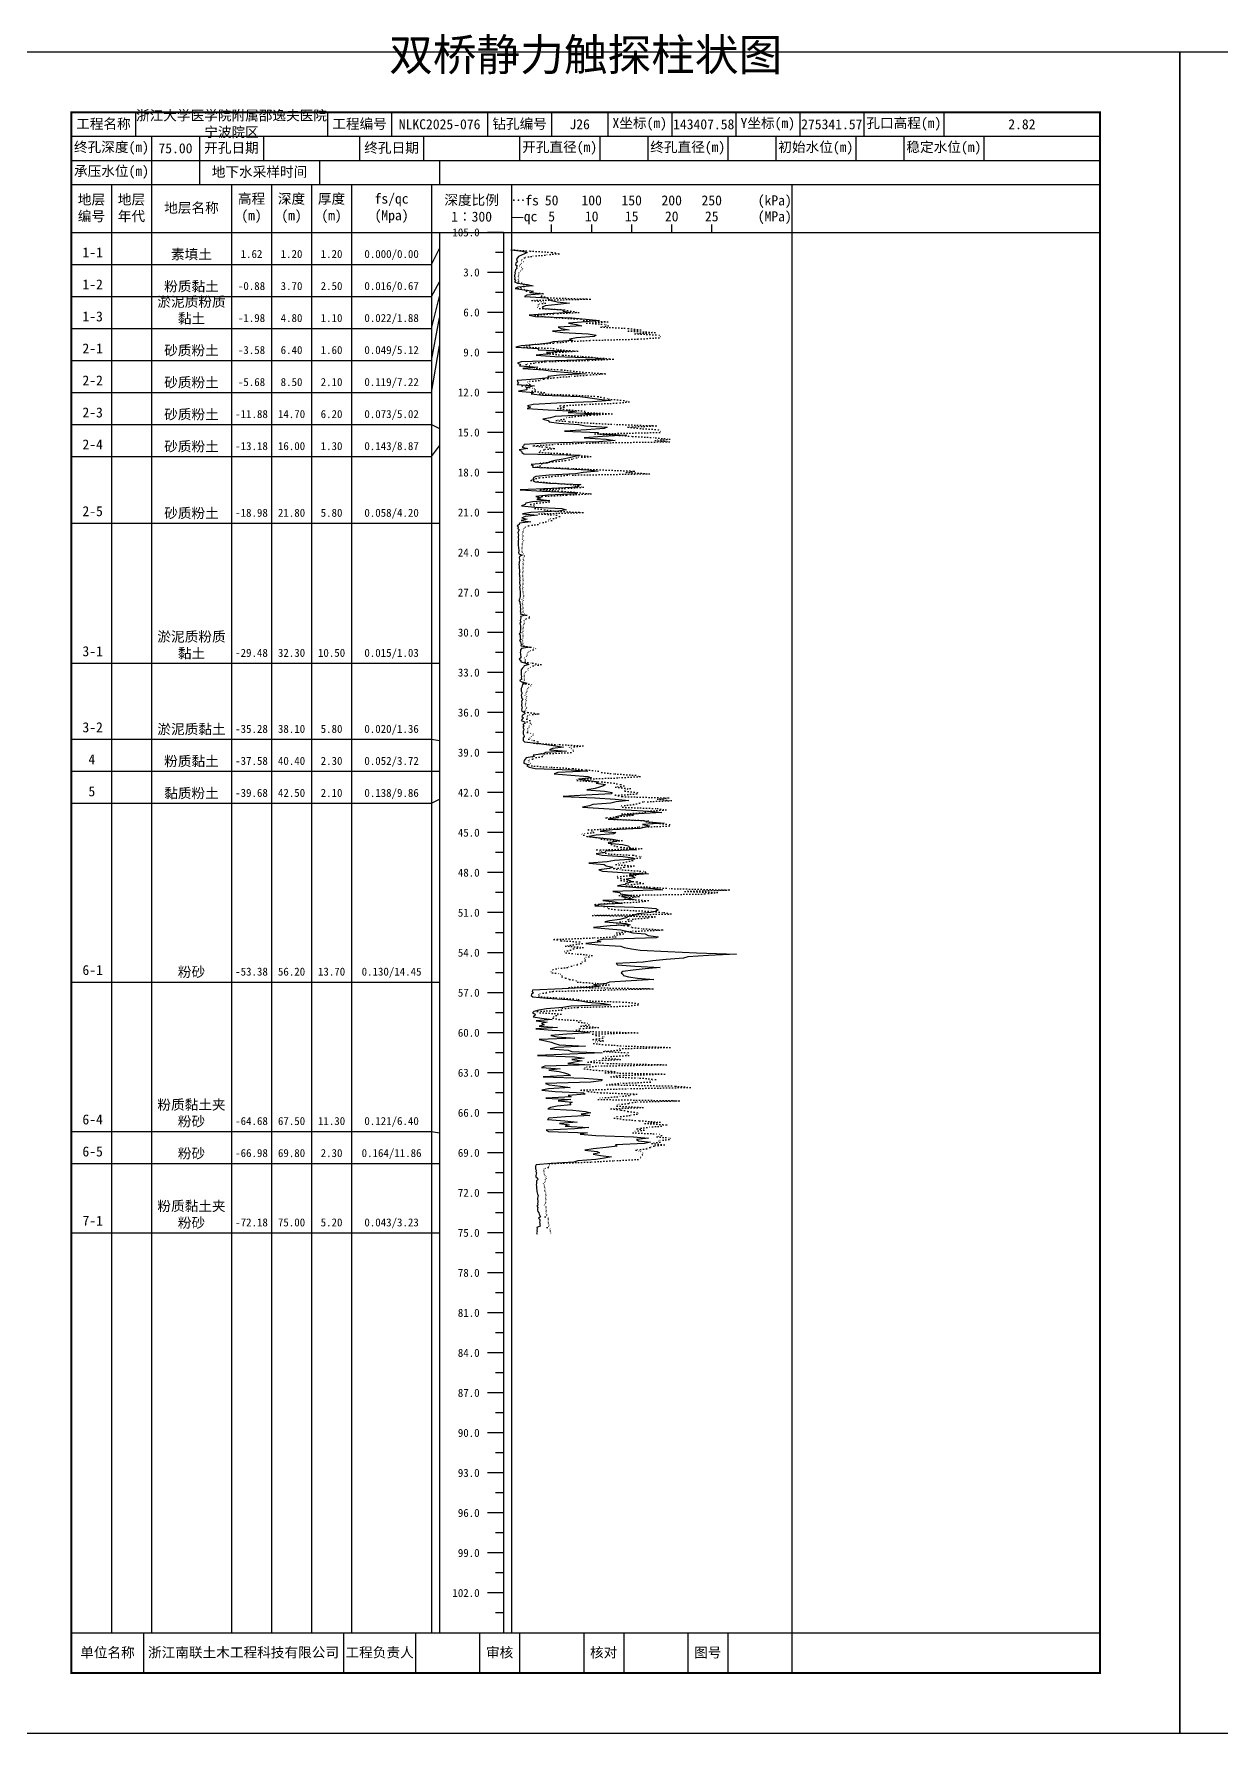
# Model space of a CAD drawing. Extents: x 297 to 65340, y 0 to 425.
# Drawn here: x 7732.6 to 8029.3, y 0 to 424.6 of the extents above; entities that cross this region are included whole.
import ezdxf
from ezdxf.enums import TextEntityAlignment as Align

# ---------------------------------------------------------------- set-up
doc = ezdxf.new("R2010")
doc.units = 0
doc.linetypes.add('DOT', pattern=[6.35, 0, -6.35])
doc.layers.add('FRAME', color=7, linetype='CONTINUOUS')
doc.layers.add('STRATUM', color=7, linetype='CONTINUOUS')
doc.styles.add('ST', font='')
doc.styles.get('ST').set_extended_font_data('SimSun')

msp = doc.modelspace()

# ---------------------------------------------------------------- linework, layer by layer
at = {"layer": 'FRAME', "color": 245, "linetype": 'Continuous'}
for points in [[(7722, 0), (8019, 0), (8019, 420), (7722, 420)], [(8019, 0), (8316, 0), (8316, 420), (8019, 420)]]:
    msp.add_lwpolyline(points, close=True, dxfattribs=at)
at = {"layer": 'FRAME', "linetype": 'Continuous', "const_width": 0.5}
msp.add_lwpolyline([(7742, 15), (7999, 15), (7999, 405), (7742, 405)], close=True, dxfattribs=at)
at = {"layer": 'FRAME', "color": 0, "linetype": 'Continuous'}
for points in [[(7758, 405), (7758, 399)], [(7806, 405), (7806, 399)], [(7822, 405), (7822, 399)], [(7846, 405), (7846, 399)], [(7862, 405), (7862, 399)], [(7876, 405), (7876, 399)], [(7892, 405), (7892, 399)], [(7908, 405), (7908, 399)], [(7924, 405), (7924, 399)], [(7940, 405), (7940, 399)], [(7960, 405), (7960, 399)], [(7999, 405), (7999, 399)], [(7742, 399), (7999, 399)], [(7762, 399), (7762, 393)], [(7774, 399), (7774, 393)], [(7790, 399), (7790, 393)], [(7814, 399), (7814, 393)], [(7830, 399), (7830, 393)], [(7854, 399), (7854, 393)], [(7874, 399), (7874, 393)], [(7886, 399), (7886, 393)], [(7906, 399), (7906, 393)], [(7918, 399), (7918, 393)], [(7938, 399), (7938, 393)], [(7950, 399), (7950, 393)], [(7970, 399), (7970, 393)], [(7999, 399), (7999, 393)], [(7742, 393), (7999, 393)], [(7762, 393), (7762, 387)], [(7774, 393), (7774, 387)], [(7804, 393), (7804, 387)], [(7834, 393), (7834, 387)], [(7742, 387), (7999, 387)], [(7752, 387), (7752, 25)], [(7762, 387), (7762, 25)], [(7782, 387), (7782, 25)], [(7792, 387), (7792, 25)], [(7802, 387), (7802, 25)], [(7812, 387), (7812, 25)], [(7832, 387), (7832, 25)], [(7852, 387), (7852, 25)], [(7922, 387), (7922, 25)], [(7742, 375), (7999, 375)], [(7834, 375), (7834, 25)], [(7850, 375), (7850, 25)], [(7862, 375), (7862, 377)], [(7872, 375), (7872, 377)], [(7882, 375), (7882, 377)], [(7892, 375), (7892, 377)], [(7902, 375), (7902, 377)], [(7742, 25), (7999, 25)], [(7760, 25), (7760, 15)], [(7810, 25), (7810, 15)], [(7828, 25), (7828, 15)], [(7844, 25), (7844, 15)], [(7854, 25), (7854, 15)], [(7870, 25), (7870, 15)], [(7880, 25), (7880, 15)], [(7896, 25), (7896, 15)], [(7906, 25), (7906, 15)], [(7922, 25), (7922, 15)]]:
    msp.add_lwpolyline(points, dxfattribs=at)
at = {"layer": 'STRATUM', "linetype": 'Continuous'}
for points in [[(7850, 375), (7846, 375)], [(7852, 374.33), (7852, 374), (7852, 373.67), (7852, 373.33), (7852, 373), (7852, 372.67), (7852, 372.33), (7852, 372), (7852, 371.67), (7852, 371.33), (7852, 371), (7852, 370.67), (7854.6, 370.33), (7855.84, 370), (7855.24, 369.67), (7854.46, 369.33), (7853.72, 369), (7853.46, 368.67), (7853.2, 368.33), (7853.3, 368), (7853.46, 367.67), (7853.02, 367.33), (7852.98, 367), (7853.4, 366.67), (7853.22, 366.33), (7853.3, 366), (7853, 365.67), (7852.9, 365.33), (7852.78, 365), (7852.88, 364.67), (7852.74, 364.33), (7852.68, 364), (7852.78, 363.67), (7852.72, 363.33), (7853, 363), (7852.72, 362.67), (7853.44, 362.33), (7855.96, 362), (7857.38, 361.67), (7853.56, 361.33), (7852.86, 361), (7855.12, 360.67), (7857.4, 360.33), (7856.78, 360), (7859.92, 359.67), (7855.8, 359.33), (7855.18, 359), (7860.86, 358.67), (7861.2, 358.33), (7861.94, 358), (7863.4, 357.67), (7866.46, 357.33), (7863.54, 357), (7860.38, 356.67), (7859.64, 356.33), (7859.86, 356), (7864.72, 355.67), (7864.86, 355.33), (7866.78, 355), (7860.86, 354.67), (7856.38, 354.33), (7857.98, 354), (7867.02, 353.67), (7870.5, 353.33), (7873.98, 353), (7870.56, 352.67), (7866.2, 352.33), (7868.22, 352), (7869.52, 351.67), (7863.64, 351.33), (7864.34, 351), (7866.4, 350.67), (7862.18, 350.33), (7864.82, 350), (7871.1, 349.67), (7873.08, 349.33), (7872.58, 349), (7868.24, 348.67), (7866.42, 348.33), (7867.28, 348), (7862.4, 347.67), (7861.18, 347.33), (7858.36, 347), (7854.34, 346.67), (7853.06, 346.33), (7858.64, 346), (7858.66, 345.67), (7866.64, 345.33), (7860.7, 345), (7861.56, 344.67), (7858.1, 344.33), (7862.76, 344), (7872.92, 343.67), (7875.32, 343.33), (7865.8, 343), (7854.4, 342.67), (7853.44, 342.33), (7854.2, 342), (7853.96, 341.67), (7858.52, 341.33), (7854.82, 341), (7859.94, 340.67), (7862.22, 340.33), (7866.12, 340), (7870.36, 339.67), (7863.98, 339.33), (7861.02, 339), (7861.26, 338.67), (7857.98, 338.33), (7853.38, 338), (7853.44, 337.67), (7853.74, 337.33), (7853.4, 337), (7857.74, 336.67), (7856.24, 336.33), (7855.72, 336), (7855.78, 335.67), (7853.68, 335.33), (7857.48, 335), (7856.86, 334.67), (7859.76, 334.33), (7869.14, 334), (7871.56, 333.67), (7873.88, 333.33), (7876.74, 333), (7872.24, 332.67), (7863.32, 332.33), (7857.42, 332), (7855.94, 331.67), (7856.68, 331.33), (7855.88, 331), (7861.16, 330.67), (7868.28, 330.33), (7866.12, 330), (7874.08, 329.67), (7869.18, 329.33), (7862.84, 329), (7861.7, 328.67), (7859.82, 328.33), (7861.14, 328), (7861.36, 327.67), (7863.82, 327.33), (7868.76, 327), (7870.42, 326.67), (7875.88, 326.33), (7875.14, 326), (7870.68, 325.67), (7865.22, 325.33), (7873.6, 325), (7873.5, 324.67), (7880.82, 324.33), (7874.7, 324), (7870.16, 323.67), (7875.62, 323.33), (7877.86, 323), (7873.78, 322.67), (7860.64, 322.33), (7855.1, 322), (7854.98, 321.67), (7854.66, 321.33), (7856.04, 321), (7853.84, 320.67), (7854.48, 320.33), (7854.52, 320), (7855.08, 319.67), (7869.1, 319.33), (7867.82, 319), (7866.46, 318.67), (7864.9, 318.33), (7862.76, 318), (7861.52, 317.67), (7860.84, 317.33), (7856.88, 317), (7857.42, 316.67), (7857.24, 316.33), (7864.32, 316), (7871, 315.67), (7873.64, 315.33), (7869.88, 315), (7867.98, 314.67), (7861.38, 314.33), (7858.02, 314), (7857.42, 313.67), (7857.58, 313.33), (7857.3, 313), (7857.88, 312.67), (7861.42, 312.33), (7869.3, 312), (7868.4, 311.67), (7868.62, 311.33), (7862.06, 311), (7854.16, 310.67), (7859.68, 310.33), (7867.84, 310), (7868.28, 309.67), (7861.06, 309.33), (7858.04, 309), (7859.32, 308.67), (7858.34, 308.33), (7861.54, 308), (7857.24, 307.67), (7855.52, 307.33), (7855.36, 307), (7854.46, 306.67), (7857.8, 306.33), (7864.56, 306), (7865.66, 305.67), (7863.7, 305.33), (7856.78, 305), (7854.74, 304.67), (7858.48, 304.33), (7855.38, 304), (7854.52, 303.67), (7855.9, 303.33), (7854.34, 303), (7856.78, 302.67), (7853.94, 302.33), (7853.86, 302), (7853.42, 301.67), (7853.62, 301.33), (7853.54, 301), (7853.84, 300.67), (7853.7, 300.33), (7853.56, 300), (7853.62, 299.67), (7853.74, 299.33), (7853.62, 299), (7853.62, 298.67), (7853.74, 298.33), (7853.66, 298), (7853.66, 297.67), (7853.62, 297.33), (7853.62, 297), (7853.66, 296.67), (7853.68, 296.33), (7853.7, 296), (7853.82, 295.67), (7853.76, 295.33), (7853.74, 295), (7853.8, 294.67), (7854.6, 294.33), (7853.96, 294), (7853.86, 293.67), (7853.96, 293.33), (7854.04, 293), (7853.9, 292.67), (7853.88, 292.33), (7853.82, 292), (7853.9, 291.67), (7853.88, 291.33), (7853.9, 291), (7853.96, 290.67), (7854, 290.33), (7854, 290), (7853.92, 289.67), (7853.96, 289.33), (7853.98, 289), (7854.08, 288.67), (7854, 288.33), (7854.02, 288), (7853.98, 287.67), (7854, 287.33), (7854.06, 287), (7854.12, 286.67), (7854, 286.33), (7854.06, 286), (7854.06, 285.67), (7854.1, 285.33), (7854.1, 285), (7854.16, 284.67), (7854.12, 284.33), (7854.12, 284), (7854.08, 283.67), (7854, 283.33), (7853.76, 283), (7854.04, 282.67), (7854.08, 282.33), (7854.1, 282), (7854.18, 281.67), (7854.12, 281.33), (7854.18, 281), (7854.18, 280.67), (7854.1, 280.33), (7854.32, 280), (7854.12, 279.67), (7855.38, 279.33), (7854.24, 279), (7854.26, 278.67), (7854.18, 278.33), (7854.12, 278), (7854.26, 277.67), (7854.08, 277.33), (7854.16, 277), (7854.22, 276.67), (7854.22, 276.33), (7854.24, 276), (7854.18, 275.67), (7854.16, 275.33), (7854.18, 275), (7853.92, 274.67), (7854.16, 274.33), (7854.14, 274), (7854.16, 273.67), (7854.18, 273.33), (7853.98, 273), (7854.22, 272.67), (7854.26, 272.33), (7854.34, 272), (7854.26, 271.67), (7856.56, 271.33), (7854.46, 271), (7854.22, 270.67), (7854.2, 270.33), (7854.16, 270), (7854.2, 269.67), (7854.24, 269.33), (7854.32, 269), (7854.28, 268.67), (7853.84, 268.33), (7854.3, 268), (7854.32, 267.67), (7855.56, 267.33), (7856.26, 267), (7855.1, 266.67), (7855, 266.33), (7854.6, 266), (7854.4, 265.67), (7854.34, 265.33), (7854.36, 265), (7854.36, 264.67), (7854.4, 264.33), (7854.46, 264), (7854.4, 263.67), (7854.58, 263.33), (7854, 263), (7854.54, 262.67), (7855.76, 262.33), (7854.68, 262), (7854.62, 261.67), (7854.52, 261.33), (7854.38, 261), (7854.34, 260.67), (7854.4, 260.33), (7854.52, 260), (7854.54, 259.67), (7854.38, 259.33), (7854.44, 259), (7854.44, 258.67), (7854.78, 258.33), (7854.56, 258), (7854.46, 257.67), (7854.58, 257.33), (7854.46, 257), (7854.5, 256.67), (7854.62, 256.33), (7854.56, 256), (7854.46, 255.67), (7854.52, 255.33), (7855.22, 255), (7855.3, 254.67), (7854.72, 254.33), (7854.56, 254), (7854.96, 253.67), (7854.64, 253.33), (7854.34, 253), (7855.24, 252.67), (7855.36, 252.33), (7854.8, 252), (7855.06, 251.67), (7854.78, 251.33), (7854.96, 251), (7855.04, 250.67), (7854.9, 250.33), (7854.88, 250), (7854.88, 249.67), (7855.08, 249.33), (7855.16, 249), (7854.88, 248.67), (7854.84, 248.33), (7854.84, 248), (7855.2, 247.67), (7858.12, 247.33), (7860.74, 247), (7863, 246.67), (7864.92, 246.33), (7862.22, 246), (7861.48, 245.67), (7865.7, 245.33), (7860.42, 245), (7859.86, 244.67), (7857.36, 244.33), (7857.7, 244), (7855.62, 243.67), (7855.36, 243.33), (7855.16, 243), (7855.04, 242.67), (7855.02, 242.33), (7856.04, 242), (7855.78, 241.67), (7856.38, 241.33), (7857.92, 241), (7866.88, 240.67), (7871.02, 240.33), (7863.58, 240), (7862.6, 239.67), (7866.8, 239.33), (7871.02, 239), (7871.92, 238.67), (7868.8, 238.33), (7871.28, 238), (7873.76, 237.67), (7873.12, 237.33), (7875.42, 237), (7874.94, 236.67), (7873.94, 236.33), (7872.84, 236), (7870.78, 235.67), (7875.22, 235.33), (7877.1, 235), (7876.84, 234.67), (7870.54, 234.33), (7864.88, 234), (7872.78, 233.67), (7877.88, 233.33), (7881.3, 233), (7878.12, 232.67), (7876.78, 232.33), (7872.28, 232), (7871.44, 231.67), (7869.68, 231.33), (7875.04, 231), (7880.52, 230.67), (7886.28, 230.33), (7889.54, 230), (7883.66, 229.67), (7879.88, 229.33), (7878.42, 229), (7878.72, 228.67), (7876.1, 228.33), (7884.7, 228), (7886.36, 227.67), (7890.1, 227.33), (7884.66, 227), (7886.44, 226.67), (7885.56, 226.33), (7884.08, 226), (7877.18, 225.67), (7874.16, 225.33), (7878.04, 225), (7877.52, 224.67), (7873.1, 224.33), (7871.28, 224), (7874.14, 223.67), (7877.18, 223.33), (7878.96, 223), (7877.66, 222.67), (7876.24, 222.33), (7879.7, 222), (7881.16, 221.67), (7881.4, 221.33), (7881.8, 221), (7883.16, 220.67), (7875.48, 220.33), (7875.3, 220), (7873.16, 219.67), (7874.6, 219.33), (7879.82, 219), (7882.26, 218.67), (7882.7, 218.33), (7877.68, 218), (7875.9, 217.67), (7871.26, 217.33), (7875.12, 217), (7875.66, 216.67), (7877.32, 216.33), (7876.42, 216), (7873.82, 215.67), (7874.7, 215.33), (7879.72, 215), (7886.16, 214.67), (7881.4, 214.33), (7882.34, 214), (7882.88, 213.67), (7880.62, 213.33), (7881.52, 213), (7882.1, 212.67), (7880.52, 212.33), (7880.36, 212), (7878.48, 211.67), (7883.2, 211.33), (7887.9, 211), (7889.74, 210.67), (7877.28, 210.33), (7879, 210), (7879.16, 209.67), (7882.08, 209.33), (7879.46, 209), (7881.02, 208.67), (7882.72, 208.33), (7874.78, 208), (7877.78, 207.67), (7879.72, 207.33), (7874.06, 207), (7872.82, 206.67), (7885.12, 206.33), (7888.02, 206), (7888.64, 205.67), (7887.94, 205.33), (7886.82, 205), (7883.52, 204.67), (7882.28, 204.33), (7880.92, 204), (7880.62, 203.67), (7879.06, 203.33), (7876.42, 203), (7875.26, 202.67), (7880.54, 202.33), (7881.58, 202), (7876.6, 201.67), (7872.46, 201.33), (7876.32, 201), (7879.26, 200.67), (7881.02, 200.33), (7882.3, 200), (7885.38, 199.67), (7886.12, 199.33), (7888.58, 199), (7888.08, 198.67), (7874.58, 198.33), (7873.34, 198), (7874.3, 197.67), (7870.52, 197.33), (7873.58, 197), (7879.32, 196.67), (7880.1, 196.33), (7881.94, 196), (7884.1, 195.67), (7891, 195.33), (7898.18, 195), (7908.18, 194.67), (7901.18, 194.33), (7896.06, 194), (7894.94, 193.67), (7890.58, 193.33), (7887.24, 193), (7884.88, 192.67), (7878.12, 192.33), (7878.42, 192), (7882.8, 191.67), (7889.1, 191.33), (7885.38, 191), (7882.36, 190.67), (7879.82, 190.33), (7879.34, 190), (7879.8, 189.67), (7879.96, 189.33), (7881.24, 189), (7883.48, 188.67), (7887.54, 188.33), (7881.86, 188), (7876.46, 187.67), (7875.6, 187.33), (7872.46, 187), (7874.22, 186.67), (7871.18, 186.33), (7864.6, 186), (7857.18, 185.67), (7857.16, 185.33), (7857.48, 185), (7857, 184.67), (7856.84, 184.33), (7857.32, 184), (7860.82, 183.67), (7865.96, 183.33), (7869.3, 183), (7871.06, 182.67), (7875.02, 182.33), (7876.82, 182), (7866.82, 181.67), (7864.76, 181.33), (7860.72, 181), (7858.8, 180.67), (7857.56, 180.33), (7857.18, 180), (7857.88, 179.67), (7857.76, 179.33), (7857.36, 179), (7859.44, 178.67), (7862.14, 178.33), (7858.14, 178), (7860.9, 177.67), (7859.44, 177.33), (7860.14, 177), (7858.9, 176.67), (7863.42, 176.33), (7858.02, 176), (7862.16, 175.67), (7869.4, 175.33), (7871.54, 175), (7865.76, 174.67), (7861.76, 174.33), (7863.34, 174), (7867.82, 173.67), (7858.86, 173.33), (7860.5, 173), (7861.86, 172.67), (7862.76, 172.33), (7863.84, 172), (7870.48, 171.67), (7863.22, 171.33), (7861.6, 171), (7866.12, 170.67), (7867.08, 170.33), (7874.62, 170), (7866.54, 169.67), (7858.46, 169.33), (7867.7, 169), (7870.12, 168.67), (7867, 168.33), (7869.64, 168), (7867.82, 167.67), (7866.02, 167.33), (7871.7, 167), (7860.32, 166.67), (7859.5, 166.33), (7864.1, 166), (7861.26, 165.67), (7863.9, 165.33), (7865.2, 165), (7866.18, 164.67), (7866.7, 164.33), (7859.9, 164), (7870.14, 163.67), (7874.64, 163.33), (7874.4, 163), (7871.8, 162.67), (7860.5, 162.33), (7861.36, 162), (7864.22, 161.67), (7866.62, 161.33), (7861.22, 161), (7859.56, 160.67), (7862.86, 160.33), (7869.98, 160), (7870.4, 159.67), (7866.12, 159.33), (7866.88, 159), (7860.58, 158.67), (7866.8, 158.33), (7863.62, 158), (7867.12, 157.67), (7866.54, 157.33), (7866.8, 157), (7863.34, 156.67), (7861.68, 156.33), (7861.06, 156), (7867.3, 155.67), (7870.48, 155.33), (7871.78, 155), (7869.4, 154.67), (7871.5, 154.33), (7865.48, 154), (7861.28, 153.67), (7860.98, 153.33), (7865.26, 153), (7868.36, 152.67), (7863.94, 152.33), (7866.36, 152), (7865.36, 151.67), (7871.3, 151.33), (7867.78, 151), (7860.66, 150.67), (7861.22, 150.33), (7870.96, 150), (7869.1, 149.67), (7873.06, 149.33), (7882.44, 149), (7886.18, 148.67), (7883.18, 148.33), (7883.74, 148), (7886.7, 147.67), (7885.2, 147.33), (7877.98, 147), (7878.36, 146.67), (7875.62, 146.33), (7872.34, 146), (7870.32, 145.67), (7873.38, 145.33), (7873.96, 145), (7872.38, 144.67), (7874.24, 144.33), (7876.96, 144), (7875.22, 143.67), (7873.06, 143.33), (7868.56, 143), (7867.52, 142.67), (7861.86, 142.33), (7858.1, 142), (7857.96, 141.67), (7857.96, 141.33), (7857.94, 141), (7858.14, 140.67), (7858.02, 140.33), (7858.18, 140), (7858.1, 139.67), (7858.06, 139.33), (7858.06, 139), (7858.46, 138.67), (7858.58, 138.33), (7858.22, 138), (7858.22, 137.67), (7858.24, 137.33), (7858.12, 137), (7858.24, 136.67), (7858.18, 136.33), (7858.24, 136), (7858.3, 135.67), (7858.28, 135.33), (7858.34, 135), (7858.5, 134.67), (7858.62, 134.33), (7858.52, 134), (7858.48, 133.67), (7858.46, 133.33), (7858.56, 133), (7858.58, 132.67), (7858.46, 132.33), (7858.56, 132), (7858.28, 131.67), (7858.54, 131.33), (7858.48, 131), (7858.5, 130.67), (7858.58, 130.33), (7858.8, 130), (7858.88, 129.67), (7859.06, 129.33), (7859.22, 129), (7858.74, 128.67), (7859.08, 128.33), (7859.02, 128), (7858.94, 127.67), (7859.04, 127.33), (7859.04, 127), (7859.14, 126.67), (7858.26, 126.33), (7858.34, 126), (7858.32, 125.67), (7858.38, 125.33), (7858.22, 125), (7858.38, 124.67)], [(7832, 367), (7834, 371)], [(7850, 370), (7848, 370)], [(7742, 367), (7752, 367)], [(7752, 367), (7762, 367)], [(7762, 367), (7782, 367)], [(7782, 367), (7792, 367)], [(7792, 367), (7802, 367)], [(7802, 367), (7812, 367)], [(7812, 367), (7832, 367)], [(7832, 359), (7834, 362.67)], [(7850, 365), (7846, 365)], [(7742, 359), (7752, 359)], [(7752, 359), (7762, 359)], [(7762, 359), (7782, 359)], [(7782, 359), (7792, 359)], [(7792, 359), (7802, 359)], [(7802, 359), (7812, 359)], [(7812, 359), (7832, 359)], [(7832, 351), (7834, 359)], [(7850, 360), (7848, 360)], [(7832, 343), (7834, 353.67)], [(7850, 355), (7846, 355)], [(7742, 351), (7752, 351)], [(7752, 351), (7762, 351)], [(7762, 351), (7782, 351)], [(7782, 351), (7792, 351)], [(7792, 351), (7802, 351)], [(7802, 351), (7812, 351)], [(7812, 351), (7832, 351)], [(7850, 350), (7848, 350)], [(7832, 335), (7834, 346.67)], [(7850, 345), (7846, 345)], [(7742, 343), (7752, 343)], [(7752, 343), (7762, 343)], [(7762, 343), (7782, 343)], [(7782, 343), (7792, 343)], [(7792, 343), (7802, 343)], [(7802, 343), (7812, 343)], [(7812, 343), (7832, 343)], [(7850, 340), (7848, 340)], [(7742, 335), (7752, 335)], [(7752, 335), (7762, 335)], [(7762, 335), (7782, 335)], [(7782, 335), (7792, 335)], [(7792, 335), (7802, 335)], [(7802, 335), (7812, 335)], [(7812, 335), (7832, 335)], [(7850, 335), (7846, 335)], [(7742, 327), (7752, 327)], [(7752, 327), (7762, 327)], [(7762, 327), (7782, 327)], [(7782, 327), (7792, 327)], [(7792, 327), (7802, 327)], [(7802, 327), (7812, 327)], [(7812, 327), (7832, 327)], [(7832, 327), (7834, 326)], [(7850, 330), (7848, 330)], [(7850, 325), (7846, 325)], [(7742, 319), (7752, 319)], [(7752, 319), (7762, 319)], [(7762, 319), (7782, 319)], [(7782, 319), (7792, 319)], [(7792, 319), (7802, 319)], [(7802, 319), (7812, 319)], [(7812, 319), (7832, 319)], [(7832, 319), (7834, 321.67)], [(7850, 320), (7848, 320)], [(7850, 315), (7846, 315)], [(7850, 310), (7848, 310)], [(7742, 302.33), (7752, 302.33)], [(7752, 302.33), (7762, 302.33)], [(7762, 302.33), (7782, 302.33)], [(7782, 302.33), (7792, 302.33)], [(7792, 302.33), (7802, 302.33)], [(7802, 302.33), (7812, 302.33)], [(7812, 302.33), (7832, 302.33)], [(7832, 302.33), (7834, 302.33)], [(7850, 305), (7846, 305)], [(7850, 300), (7848, 300)], [(7850, 295), (7846, 295)], [(7850, 290), (7848, 290)], [(7850, 285), (7846, 285)], [(7850, 280), (7848, 280)], [(7850, 275), (7846, 275)], [(7850, 270), (7848, 270)], [(7742, 267.33), (7752, 267.33)], [(7752, 267.33), (7762, 267.33)], [(7762, 267.33), (7782, 267.33)], [(7782, 267.33), (7792, 267.33)], [(7792, 267.33), (7802, 267.33)], [(7802, 267.33), (7812, 267.33)], [(7812, 267.33), (7832, 267.33)], [(7832, 267.33), (7834, 267.33)], [(7850, 265), (7846, 265)], [(7850, 260), (7848, 260)], [(7850, 255), (7846, 255)], [(7742, 248.33), (7752, 248.33)], [(7752, 248.33), (7762, 248.33)], [(7762, 248.33), (7782, 248.33)], [(7782, 248.33), (7792, 248.33)], [(7792, 248.33), (7802, 248.33)], [(7802, 248.33), (7812, 248.33)], [(7812, 248.33), (7832, 248.33)], [(7832, 248.33), (7834, 248)], [(7850, 250), (7848, 250)], [(7850, 245), (7846, 245)], [(7742, 240.33), (7752, 240.33)], [(7752, 240.33), (7762, 240.33)], [(7762, 240.33), (7782, 240.33)], [(7782, 240.33), (7792, 240.33)], [(7792, 240.33), (7802, 240.33)], [(7802, 240.33), (7812, 240.33)], [(7812, 240.33), (7832, 240.33)], [(7832, 240.33), (7834, 240.33)], [(7850, 240), (7848, 240)], [(7850, 235), (7846, 235)], [(7742, 232.33), (7752, 232.33)], [(7752, 232.33), (7762, 232.33)], [(7762, 232.33), (7782, 232.33)], [(7782, 232.33), (7792, 232.33)], [(7792, 232.33), (7802, 232.33)], [(7802, 232.33), (7812, 232.33)], [(7812, 232.33), (7832, 232.33)], [(7832, 232.33), (7834, 233.33)], [(7850, 230), (7848, 230)], [(7850, 225), (7846, 225)], [(7850, 220), (7848, 220)], [(7850, 215), (7846, 215)], [(7850, 210), (7848, 210)], [(7850, 205), (7846, 205)], [(7850, 200), (7848, 200)], [(7850, 195), (7846, 195)], [(7742, 187.67), (7752, 187.67)], [(7752, 187.67), (7762, 187.67)], [(7762, 187.67), (7782, 187.67)], [(7782, 187.67), (7792, 187.67)], [(7792, 187.67), (7802, 187.67)], [(7802, 187.67), (7812, 187.67)], [(7812, 187.67), (7832, 187.67)], [(7832, 187.67), (7834, 187.67)], [(7850, 190), (7848, 190)], [(7850, 185), (7846, 185)], [(7850, 180), (7848, 180)], [(7850, 175), (7846, 175)], [(7850, 170), (7848, 170)], [(7850, 165), (7846, 165)], [(7850, 160), (7848, 160)], [(7850, 155), (7846, 155)], [(7742, 150.33), (7752, 150.33)], [(7752, 150.33), (7762, 150.33)], [(7762, 150.33), (7782, 150.33)], [(7782, 150.33), (7792, 150.33)], [(7792, 150.33), (7802, 150.33)], [(7802, 150.33), (7812, 150.33)], [(7812, 150.33), (7832, 150.33)], [(7832, 150.33), (7834, 150)], [(7850, 150), (7848, 150)], [(7850, 145), (7846, 145)], [(7742, 142.33), (7752, 142.33)], [(7752, 142.33), (7762, 142.33)], [(7762, 142.33), (7782, 142.33)], [(7782, 142.33), (7792, 142.33)], [(7792, 142.33), (7802, 142.33)], [(7802, 142.33), (7812, 142.33)], [(7812, 142.33), (7832, 142.33)], [(7832, 142.33), (7834, 142.33)], [(7850, 140), (7848, 140)], [(7850, 135), (7846, 135)], [(7850, 130), (7848, 130)], [(7742, 125), (7752, 125)], [(7752, 125), (7762, 125)], [(7762, 125), (7782, 125)], [(7782, 125), (7792, 125)], [(7792, 125), (7802, 125)], [(7802, 125), (7812, 125)], [(7812, 125), (7832, 125)], [(7832, 125), (7834, 125)], [(7850, 125), (7846, 125)], [(7850, 120), (7848, 120)], [(7850, 115), (7846, 115)], [(7850, 110), (7848, 110)], [(7850, 105), (7846, 105)], [(7850, 100), (7848, 100)], [(7850, 95), (7846, 95)], [(7850, 90), (7848, 90)], [(7850, 85), (7846, 85)], [(7850, 80), (7848, 80)], [(7850, 75), (7846, 75)], [(7850, 70), (7848, 70)], [(7850, 65), (7846, 65)], [(7850, 60), (7848, 60)], [(7850, 55), (7846, 55)], [(7850, 50), (7848, 50)], [(7850, 45), (7846, 45)], [(7850, 40), (7848, 40)], [(7850, 35), (7846, 35)], [(7850, 30), (7848, 30)]]:
    msp.add_lwpolyline(points, dxfattribs=at)
at = {"layer": 'STRATUM', "linetype": 'DOT', "ltscale": 0.1}
msp.add_lwpolyline([(7852, 374.33), (7852, 374), (7852, 373.67), (7852, 373.33), (7852, 373), (7852, 372.67), (7852, 372.33), (7852, 372), (7852, 371.67), (7852, 371.33), (7852, 371), (7852, 370.67), (7856.68, 370.33), (7862.12, 370), (7863.78, 369.67), (7860.3, 369.33), (7856.9, 369), (7855.2, 368.67), (7854.54, 368.33), (7854.5, 368), (7855.04, 367.67), (7854.48, 367.33), (7854.2, 367), (7853.94, 366.67), (7854.38, 366.33), (7854.78, 366), (7854.66, 365.67), (7854.26, 365.33), (7853.86, 365), (7853.68, 364.67), (7853.76, 364.33), (7853.62, 364), (7853.72, 363.67), (7853.62, 363.33), (7853.76, 363), (7853.7, 362.67), (7854.56, 362.33), (7855.04, 362), (7855.8, 361.67), (7854.32, 361.33), (7853.64, 361), (7855.78, 360.67), (7855.74, 360.33), (7856.74, 360), (7859.9, 359.67), (7859.48, 359.33), (7859.46, 359), (7861.08, 358.67), (7871.6, 358.33), (7857.14, 358), (7859.88, 357.67), (7860.4, 357.33), (7858.62, 357), (7858.68, 356.67), (7858.5, 356.33), (7859.06, 356), (7865.2, 355.67), (7866.78, 355.33), (7868.7, 355), (7862.34, 354.67), (7857.86, 354.33), (7859.74, 354), (7863.24, 353.67), (7869.42, 353.33), (7870.06, 353), (7875.98, 352.67), (7870.82, 352.33), (7875.56, 352), (7876.16, 351.67), (7874.36, 351.33), (7881.24, 351), (7884.18, 350.67), (7881.24, 350.33), (7887.8, 350), (7882.88, 349.67), (7888.84, 349.33), (7889.2, 349), (7888.8, 348.67), (7883.48, 348.33), (7871.46, 348), (7865.64, 347.67), (7862.34, 347.33), (7857.22, 347), (7856.44, 346.67), (7855.14, 346.33), (7862.42, 346), (7863.6, 345.67), (7868.44, 345.33), (7863.04, 345), (7860.9, 344.67), (7864.84, 344.33), (7869.82, 344), (7873.46, 343.67), (7877.36, 343.33), (7871.06, 343), (7860.28, 342.67), (7857.52, 342.33), (7855.66, 342), (7856.5, 341.67), (7856.98, 341.33), (7858.3, 341), (7864.52, 340.67), (7867.56, 340.33), (7870.62, 340), (7875.38, 339.67), (7870.68, 339.33), (7866.4, 339), (7862.48, 338.67), (7859.98, 338.33), (7858.78, 338), (7855.96, 337.67), (7856.32, 337.33), (7856.56, 337), (7854.64, 336.67), (7855.7, 336.33), (7857.66, 336), (7857.92, 335.67), (7857.16, 335.33), (7860.14, 335), (7859.04, 334.67), (7867.48, 334.33), (7873.58, 334), (7875.16, 333.67), (7876.26, 333.33), (7880.02, 333), (7881.3, 332.67), (7878.2, 332.33), (7870.28, 332), (7864.14, 331.67), (7865.04, 331.33), (7863.52, 331), (7865.76, 330.67), (7870.32, 330.33), (7870.38, 330), (7877, 329.67), (7871.6, 329.33), (7867.88, 329), (7865.68, 328.67), (7865.06, 328.33), (7863.22, 328), (7866.54, 327.67), (7871.76, 327.33), (7878.34, 327), (7888.08, 326.67), (7881.14, 326.33), (7884.16, 326), (7888.72, 325.67), (7889.2, 325.33), (7888.92, 325), (7872.86, 324.67), (7878.26, 324.33), (7882.32, 324), (7888.04, 323.67), (7891.44, 323.33), (7887.96, 323), (7891.36, 322.67), (7869.48, 322.33), (7862.2, 322), (7857.46, 321.67), (7860.82, 321.33), (7862.62, 321), (7860.02, 320.67), (7859.02, 320.33), (7858.98, 320), (7865.9, 319.67), (7868.06, 319.33), (7871.74, 319), (7868.22, 318.67), (7867.06, 318.33), (7865.36, 318), (7862.18, 317.67), (7859.18, 317.33), (7859.5, 317), (7859.16, 316.67), (7858.08, 316.33), (7867.42, 316), (7874.16, 315.67), (7882.58, 315.33), (7880.68, 315), (7886.36, 314.67), (7865.86, 314.33), (7862.08, 314), (7858.84, 313.67), (7857.06, 313.33), (7856.88, 313), (7858.62, 312.67), (7863, 312.33), (7866.76, 312), (7867.98, 311.67), (7869.88, 311.33), (7865.32, 311), (7859.24, 310.67), (7864.62, 310.33), (7868.4, 310), (7871.82, 309.67), (7865.64, 309.33), (7859.58, 309), (7858.66, 308.67), (7858.42, 308.33), (7860.36, 308), (7861.34, 307.67), (7858.32, 307.33), (7856.76, 307), (7857.64, 306.67), (7858.24, 306.33), (7857.9, 306), (7860.26, 305.67), (7862.9, 305.33), (7869.78, 305), (7858.9, 304.67), (7863.18, 304.33), (7864, 304), (7863.16, 303.67), (7861.32, 303.33), (7861.96, 303), (7860.58, 302.67), (7859.08, 302.33), (7858.56, 302), (7856.18, 301.67), (7855.38, 301.33), (7855.08, 301), (7854.96, 300.67), (7854.8, 300.33), (7854.82, 300), (7854.66, 299.67), (7854.82, 299.33), (7854.82, 299), (7854.76, 298.67), (7854.62, 298.33), (7855.02, 298), (7854.78, 297.67), (7854.66, 297.33), (7854.64, 297), (7854.6, 296.67), (7854.56, 296.33), (7854.56, 296), (7854.58, 295.67), (7854.58, 295.33), (7854.6, 295), (7854.88, 294.67), (7855.14, 294.33), (7855.18, 294), (7854.88, 293.67), (7854.88, 293.33), (7855, 293), (7854.86, 292.67), (7854.76, 292.33), (7854.88, 292), (7854.82, 291.67), (7854.76, 291.33), (7854.82, 291), (7854.84, 290.67), (7854.82, 290.33), (7854.72, 290), (7854.74, 289.67), (7854.72, 289.33), (7854.72, 289), (7854.82, 288.67), (7854.82, 288.33), (7854.9, 288), (7854.78, 287.67), (7854.82, 287.33), (7854.78, 287), (7854.74, 286.67), (7854.8, 286.33), (7854.76, 286), (7854.72, 285.67), (7854.76, 285.33), (7854.82, 285), (7854.92, 284.67), (7854.94, 284.33), (7854.94, 284), (7854.94, 283.67), (7854.58, 283.33), (7854.88, 283), (7854.76, 282.67), (7854.64, 282.33), (7854.68, 282), (7854.7, 281.67), (7854.78, 281.33), (7854.82, 281), (7854.84, 280.67), (7854.82, 280.33), (7854.82, 280), (7855.14, 279.67), (7855.72, 279.33), (7856.44, 279), (7856.36, 278.67), (7855.5, 278.33), (7855.04, 278), (7855.12, 277.67), (7855.14, 277.33), (7854.96, 277), (7854.84, 276.67), (7854.88, 276.33), (7854.82, 276), (7854.82, 275.67), (7854.82, 275.33), (7854.58, 275), (7854.76, 274.67), (7854.82, 274.33), (7854.82, 274), (7854.82, 273.67), (7854.54, 273.33), (7854.76, 273), (7854.72, 272.67), (7854.82, 272.33), (7854.72, 272), (7855.04, 271.67), (7856.76, 271.33), (7858.06, 271), (7857.42, 270.67), (7856.36, 270.33), (7856.06, 270), (7855.92, 269.67), (7855.86, 269.33), (7855.68, 269), (7855.14, 268.67), (7855.38, 268.33), (7855.4, 268), (7855.34, 267.67), (7857.28, 267.33), (7859.32, 267), (7857.4, 266.67), (7856.7, 266.33), (7856.16, 266), (7856.1, 265.67), (7855.58, 265.33), (7855.42, 265), (7855.12, 264.67), (7855.1, 264.33), (7855.1, 264), (7855.14, 263.67), (7855.16, 263.33), (7855.22, 263), (7854.92, 262.67), (7854.86, 262.33), (7857.06, 262), (7856.8, 261.67), (7856.3, 261.33), (7856, 261), (7855.8, 260.67), (7855.8, 260.33), (7855.66, 260), (7855.62, 259.67), (7855.3, 259.33), (7855.7, 259), (7855.72, 258.67), (7855.48, 258.33), (7855.7, 258), (7855.44, 257.67), (7855.44, 257.33), (7855.44, 257), (7855.36, 256.67), (7855.78, 256.33), (7855.62, 256), (7855.54, 255.67), (7855.2, 255.33), (7856.14, 255), (7858.72, 254.67), (7856, 254.33), (7855.88, 254), (7855.9, 253.67), (7855.76, 253.33), (7856.56, 253), (7855.86, 252.67), (7856.74, 252.33), (7856.98, 252), (7856.34, 251.67), (7856.4, 251.33), (7855.94, 251), (7855.94, 250.67), (7855.94, 250.33), (7856, 250), (7857.34, 249.67), (7857.38, 249.33), (7856.96, 249), (7856.62, 248.67), (7856.32, 248.33), (7857.6, 248), (7858.58, 247.67), (7857.66, 247.33), (7864.04, 247), (7869.8, 246.67), (7866.34, 246.33), (7866.86, 246), (7867.26, 245.67), (7867.42, 245.33), (7866.78, 245), (7859.24, 244.67), (7859.9, 244.33), (7859.6, 244), (7857.34, 243.67), (7857.18, 243.33), (7856.14, 243), (7856.26, 242.67), (7856.82, 242.33), (7856.32, 242), (7857.02, 241.67), (7861.92, 241.33), (7867.34, 241), (7870.72, 240.67), (7873.64, 240.33), (7874.54, 240), (7877.84, 239.67), (7882.98, 239.33), (7884.06, 239), (7878.38, 238.67), (7868.3, 238.33), (7868.46, 238), (7874.58, 237.67), (7877.58, 237.33), (7879.32, 237), (7880.04, 236.67), (7878.06, 236.33), (7881.64, 236), (7880.32, 235.67), (7880.4, 235.33), (7883.54, 235), (7883.2, 234.67), (7877.94, 234.33), (7879.72, 234), (7891.18, 233.67), (7888.5, 233.33), (7891.88, 233), (7884.8, 232.67), (7883.94, 232.33), (7882.44, 232), (7879.34, 231.67), (7879.82, 231.33), (7888.44, 231), (7890.52, 230.67), (7885.36, 230.33), (7885.4, 230), (7879.64, 229.67), (7882.3, 229.33), (7878.16, 229), (7875.66, 228.67), (7876.98, 228.33), (7886.16, 228), (7885.72, 227.67), (7888.4, 227.33), (7891.62, 227), (7891.34, 226.67), (7883.56, 226.33), (7876.44, 226), (7871.24, 225.67), (7872.28, 225.33), (7872.48, 225), (7869.58, 224.67), (7870.04, 224.33), (7870.96, 224), (7874.68, 223.67), (7874.48, 223.33), (7879.56, 223), (7876.14, 222.67), (7876.26, 222.33), (7876.98, 222), (7877.68, 221.67), (7879.4, 221.33), (7884.48, 221), (7873.28, 220.67), (7874.48, 220.33), (7874.8, 220), (7876.26, 219.67), (7882.42, 219.33), (7884.36, 219), (7884.12, 218.67), (7881.28, 218.33), (7882.16, 218), (7880.66, 217.67), (7878.72, 217.33), (7878.1, 217), (7882.56, 216.67), (7880.04, 216.33), (7877.56, 216), (7879.74, 215.67), (7885.32, 215.33), (7885.46, 215), (7881.7, 214.67), (7882.96, 214.33), (7878.36, 214), (7878.56, 213.67), (7880.1, 213.33), (7879.4, 213), (7883.38, 212.67), (7884.88, 212.33), (7881.08, 212), (7880.68, 211.67), (7887.68, 211.33), (7892.02, 211), (7906.36, 210.67), (7895.38, 210.33), (7903.38, 210), (7900.2, 209.67), (7878.96, 209.33), (7883.76, 209), (7880.38, 208.67), (7881.58, 208.33), (7886.12, 208), (7883.9, 207.67), (7875.94, 207.33), (7872.86, 207), (7874.44, 206.67), (7875.88, 206.33), (7876.32, 206), (7878.74, 205.67), (7887.38, 205.33), (7890.1, 205), (7891.82, 204.67), (7872.3, 204.33), (7887.82, 204), (7885.92, 203.67), (7881.12, 203.33), (7881.98, 203), (7879.08, 202.67), (7878.22, 202.33), (7878.7, 202), (7881.16, 201.67), (7882.22, 201.33), (7884.96, 201), (7889.68, 200.67), (7881.82, 200.33), (7878.3, 200), (7879.86, 199.67), (7877.64, 199.33), (7877.98, 199), (7872.26, 198.67), (7862.66, 198.33), (7864.44, 198), (7868.98, 197.67), (7869.64, 197.33), (7867.4, 197), (7865.52, 196.67), (7869.82, 196.33), (7867.46, 196), (7866.7, 195.67), (7865.24, 195.33), (7865.66, 195), (7868.54, 194.67), (7872.06, 194.33), (7871.32, 194), (7870.24, 193.67), (7870.4, 193.33), (7870.34, 193), (7869.62, 192.67), (7869.26, 192.33), (7868.38, 192), (7866.98, 191.67), (7865.9, 191.33), (7863.14, 191), (7862.2, 190.67), (7861.82, 190.33), (7862.24, 190), (7864.22, 189.67), (7864.54, 189.33), (7864.6, 189), (7865.52, 188.67), (7866.58, 188.33), (7868.14, 188), (7868.5, 187.67), (7873.52, 187.33), (7876.28, 187), (7873.66, 186.67), (7866.36, 186.33), (7887.26, 186), (7875, 185.67), (7862.24, 185.33), (7860.6, 185), (7858.72, 184.67), (7858.8, 184.33), (7858.76, 184), (7864.42, 183.67), (7868.7, 183.33), (7870.12, 183), (7879.9, 182.67), (7883.66, 182.33), (7883.52, 182), (7881.28, 181.67), (7868.42, 181.33), (7864.36, 181), (7864.5, 180.67), (7858.44, 180.33), (7859.16, 180), (7864.3, 179.67), (7863.16, 179.33), (7862.44, 179), (7862.38, 178.67), (7863.88, 178.33), (7869.36, 178), (7868.78, 177.67), (7871.66, 177.33), (7871.3, 177), (7869.38, 176.67), (7873.64, 176.33), (7868.96, 176), (7868.18, 175.67), (7870.2, 175.33), (7883.44, 175), (7872.28, 174.67), (7873.16, 174.33), (7875.14, 174), (7874.7, 173.67), (7872.38, 173.33), (7874.9, 173), (7872.96, 172.67), (7872.52, 172.33), (7875.54, 172), (7880.58, 171.67), (7891.52, 171.33), (7878.92, 171), (7879.08, 170.67), (7875.04, 170.33), (7881.28, 170), (7880.76, 169.67), (7881.24, 169.33), (7875.42, 169), (7874.9, 168.67), (7879.1, 168.33), (7872.58, 168), (7871.12, 167.67), (7876.02, 167.33), (7890.6, 167), (7873.02, 166.67), (7870.32, 166.33), (7870.24, 166), (7872.48, 165.67), (7877.74, 165.33), (7875.48, 165), (7890.2, 164.67), (7878.94, 164.33), (7876.9, 164), (7884.12, 163.67), (7887.92, 163.33), (7886.52, 163), (7886.58, 162.67), (7878.62, 162.33), (7875.76, 162), (7893, 161.67), (7896.58, 161.33), (7880.44, 161), (7869.36, 160.67), (7871.22, 160.33), (7874.38, 160), (7883.24, 159.67), (7881.3, 159.33), (7878.4, 159), (7874.08, 158.67), (7873.68, 158.33), (7893.84, 158), (7882.94, 157.67), (7881.08, 157.33), (7878.4, 157), (7878.4, 156.67), (7884.82, 156.33), (7876.88, 156), (7879.44, 155.67), (7881.12, 155.33), (7883.58, 155), (7883.3, 154.67), (7881.48, 154.33), (7878.32, 154), (7877.74, 153.67), (7879.96, 153.33), (7884.04, 153), (7889.02, 152.67), (7885.34, 152.33), (7890.68, 152), (7889.38, 151.67), (7885.8, 151.33), (7883.4, 151), (7885.06, 150.67), (7882.88, 150.33), (7882.34, 150), (7888.86, 149.67), (7889.46, 149.33), (7888.36, 149), (7891.68, 148.67), (7891.3, 148.33), (7888.68, 148), (7889.02, 147.67), (7887.14, 147.33), (7890.1, 147), (7887.54, 146.67), (7886.52, 146.33), (7885.66, 146), (7883.1, 145.67), (7884.24, 145.33), (7884.7, 145), (7884.6, 144.67), (7884.82, 144.33), (7884.2, 144), (7884.18, 143.67), (7883.56, 143.33), (7877.26, 143), (7871.68, 142.67), (7862.1, 142.33), (7861.4, 142), (7861.2, 141.67), (7861.16, 141.33), (7860.02, 141), (7859.98, 140.67), (7860.02, 140.33), (7860.04, 140), (7860.12, 139.67), (7860.32, 139.33), (7860.56, 139), (7860.66, 138.67), (7860.4, 138.33), (7860.44, 138), (7860.28, 137.67), (7859.88, 137.33), (7860.14, 137), (7860.16, 136.67), (7860.2, 136.33), (7860.3, 136), (7860.24, 135.67), (7860.28, 135.33), (7860.5, 135), (7860.48, 134.67), (7860.52, 134.33), (7860.5, 134), (7860.5, 133.67), (7860.54, 133.33), (7860.5, 133), (7860.42, 132.67), (7860.48, 132.33), (7860.12, 132), (7860.58, 131.67), (7860.58, 131.33), (7860.54, 131), (7860.6, 130.67), (7860.58, 130.33), (7860.58, 130), (7860.7, 129.67), (7860.82, 129.33), (7860.38, 129), (7861.16, 128.67), (7861.14, 128.33), (7861.16, 128), (7861.16, 127.67), (7861.16, 127.33), (7861.3, 127), (7861.32, 126.67), (7860.84, 126.33), (7861.58, 126), (7861.6, 125.67), (7861.64, 125.33), (7861.72, 125), (7861.72, 124.67)], dxfattribs=at)

# ---------------------------------------------------------------- texts
at = {"layer": 'FRAME', "style": 'ST'}
msp.add_text('双桥静力触探柱状图', height=8, dxfattribs=at).set_placement((7870.5, 413), align=Align.BOTTOM_CENTER)
for s, p in [('…fs', (7852, 383)), ('—qc', (7852, 379))]:
    msp.add_text(s, height=2.5, dxfattribs=at).set_placement(p, align=Align.MIDDLE_LEFT)
for s, p in [('50', (7862, 383)), ('100', (7872, 383)), ('150', (7882, 383)), ('200', (7892, 383)), ('250', (7902, 383)), ('5', (7862, 379)), ('10', (7872, 379)), ('15', (7882, 379)), ('20', (7892, 379)), ('25', (7902, 379))]:
    msp.add_text(s, height=2.5, dxfattribs=at).set_placement(p, align=Align.MIDDLE_CENTER)
for s, p in [('(kPa)', (7922, 383)), ('(MPa)', (7922, 379))]:
    msp.add_text(s, height=2.5, dxfattribs=at).set_placement(p, align=Align.MIDDLE_RIGHT)
at = {"layer": 'FRAME', "char_height": 2.5, "attachment_point": 5, "style": 'ST'}
for s, insert, width in [('工程名称', (7750, 402), 16), ('浙江大学医学院附属邵逸夫医院宁波院区', (7782, 402), 48), ('工程编号', (7814, 402), 16), ('钻孔编号', (7854, 402), 16), ('X坐标(m)', (7884, 402), 16), ('Y坐标(m)', (7916, 402), 16), ('孔口高程(m)', (7950, 402), 20), ('NLKC2025-076', (7834, 402), 24), ('J26', (7869, 402), 14), ('143407.58', (7900, 402), 16), ('275341.57', (7932, 402), 16), ('2.82', (7979.5, 402), 39), ('终孔深度(m)', (7752, 396), 20), ('75.00', (7768, 396), 12), ('开孔日期', (7782, 396), 16), ('终孔日期', (7822, 396), 16), ('开孔直径(m)', (7864, 396), 20), ('终孔直径(m)', (7896, 396), 20), ('初始水位(m)', (7928, 396), 20), ('稳定水位(m)', (7960, 396), 20), ('承压水位(m)', (7752, 390), 20), ('地下水采样时间', (7789, 390), 30), ('地层编号', (7747, 381), 10), ('地层年代', (7757, 381), 10), ('地层名称', (7772, 381), 20), ('高程\\P(m)', (7787, 381), 10), ('深度\\P(m)', (7797, 381), 10), ('厚度\\P(m)', (7807, 381), 10), ('fs/qc\\P(Mpa)', (7822, 381), 20), ('深度比例\\P1∶300', (7842, 381), 20), ('单位名称', (7751, 20), 18), ('浙江南联土木工程科技有限公司', (7785, 20), 50), ('工程负责人', (7819, 20), 18), ('审核', (7849, 20), 10), ('核对', (7875, 20), 10), ('图号', (7901, 20), 10)]:
    msp.add_mtext(s, dxfattribs=dict(at, insert=insert, width=width))
at = {"layer": 'STRATUM', "style": 'ST'}
for s, p in [('105.0', (7844, 375)), ('3.0', (7844, 365)), ('6.0', (7844, 355)), ('9.0', (7844, 345)), ('12.0', (7844, 335)), ('15.0', (7844, 325)), ('18.0', (7844, 315)), ('21.0', (7844, 305)), ('24.0', (7844, 295)), ('27.0', (7844, 285)), ('30.0', (7844, 275)), ('33.0', (7844, 265)), ('36.0', (7844, 255)), ('39.0', (7844, 245)), ('42.0', (7844, 235)), ('45.0', (7844, 225)), ('48.0', (7844, 215)), ('51.0', (7844, 205)), ('54.0', (7844, 195)), ('57.0', (7844, 185)), ('60.0', (7844, 175)), ('63.0', (7844, 165)), ('66.0', (7844, 155)), ('69.0', (7844, 145)), ('72.0', (7844, 135)), ('75.0', (7844, 125)), ('78.0', (7844, 115)), ('81.0', (7844, 105)), ('84.0', (7844, 95)), ('87.0', (7844, 85)), ('90.0', (7844, 75)), ('93.0', (7844, 65)), ('96.0', (7844, 55)), ('99.0', (7844, 45)), ('102.0', (7844, 35))]:
    msp.add_text(s, height=2, dxfattribs=at).set_placement(p, align=Align.MIDDLE_RIGHT)
for s, p in [('1-1', (7744.75, 370)), ('1-2', (7744.75, 362)), ('1-3', (7744.75, 354)), ('2-1', (7744.75, 346)), ('2-2', (7744.75, 338)), ('2-3', (7744.75, 330)), ('2-4', (7744.75, 322)), ('2-5', (7744.75, 305.33)), ('3-1', (7744.75, 270.33)), ('3-2', (7744.75, 251.33)), ('4', (7746.25, 243.33)), ('5', (7746.25, 235.33)), ('6-1', (7744.75, 190.67)), ('6-4', (7744.75, 153.33)), ('6-5', (7744.75, 145.33)), ('7-1', (7744.75, 128))]:
    msp.add_text(s, height=2.5, dxfattribs=at).set_placement(p, align=Align.MIDDLE_LEFT)
for s, p in [('1.62', (7787, 368)), ('1.20', (7797, 368)), ('1.20', (7807, 368)), ('0.000/0.00', (7822, 368)), ('-0.88', (7787, 360)), ('3.70', (7797, 360)), ('2.50', (7807, 360)), ('0.016/0.67', (7822, 360)), ('-1.98', (7787, 352)), ('4.80', (7797, 352)), ('1.10', (7807, 352)), ('0.022/1.88', (7822, 352)), ('-3.58', (7787, 344)), ('6.40', (7797, 344)), ('1.60', (7807, 344)), ('0.049/5.12', (7822, 344)), ('-5.68', (7787, 336)), ('8.50', (7797, 336)), ('2.10', (7807, 336)), ('0.119/7.22', (7822, 336)), ('-11.88', (7787, 328)), ('14.70', (7797, 328)), ('6.20', (7807, 328)), ('0.073/5.02', (7822, 328)), ('0.143/8.87', (7822, 320)), ('-13.18', (7787, 320)), ('16.00', (7797, 320)), ('1.30', (7807, 320)), ('-18.98', (7787, 303.33)), ('21.80', (7797, 303.33)), ('5.80', (7807, 303.33)), ('0.058/4.20', (7822, 303.33)), ('-29.48', (7787, 268.33)), ('32.30', (7797, 268.33)), ('10.50', (7807, 268.33)), ('0.015/1.03', (7822, 268.33)), ('-35.28', (7787, 249.33)), ('38.10', (7797, 249.33)), ('5.80', (7807, 249.33)), ('0.020/1.36', (7822, 249.33)), ('-37.58', (7787, 241.33)), ('40.40', (7797, 241.33)), ('2.30', (7807, 241.33)), ('0.052/3.72', (7822, 241.33)), ('-39.68', (7787, 233.33)), ('42.50', (7797, 233.33)), ('2.10', (7807, 233.33)), ('0.138/9.86', (7822, 233.33)), ('-53.38', (7787, 188.67)), ('56.20', (7797, 188.67)), ('13.70', (7807, 188.67)), ('0.130/14.45', (7822, 188.67)), ('-64.68', (7787, 151.33)), ('67.50', (7797, 151.33)), ('11.30', (7807, 151.33)), ('0.121/6.40', (7822, 151.33)), ('-66.98', (7787, 143.33)), ('69.80', (7797, 143.33)), ('2.30', (7807, 143.33)), ('0.164/11.86', (7822, 143.33)), ('-72.18', (7787, 126)), ('75.00', (7797, 126)), ('5.20', (7807, 126)), ('0.043/3.23', (7822, 126))]:
    msp.add_text(s, height=2, dxfattribs=at).set_placement(p, align=Align.BOTTOM_CENTER)
at = {"layer": 'STRATUM', "char_height": 2.5, "width": 20, "attachment_point": 8, "style": 'ST'}
for s, insert in [('素填土', (7772, 368)), ('粉质黏土', (7772, 360)), ('淤泥质粉质黏土', (7772, 352)), ('砂质粉土', (7772, 344)), ('砂质粉土', (7772, 336)), ('砂质粉土', (7772, 328)), ('砂质粉土', (7772, 320)), ('砂质粉土', (7772, 303.33)), ('淤泥质粉质黏土', (7772, 268.33)), ('淤泥质黏土', (7772, 249.33)), ('粉质黏土', (7772, 241.33)), ('黏质粉土', (7772, 233.33)), ('粉砂', (7772, 188.67)), ('粉质黏土夹粉砂', (7772, 151.33)), ('粉砂', (7772, 143.33)), ('粉质黏土夹粉砂', (7772, 126))]:
    msp.add_mtext(s, dxfattribs=dict(at, insert=insert))

doc.saveas('drawing.dxf')
